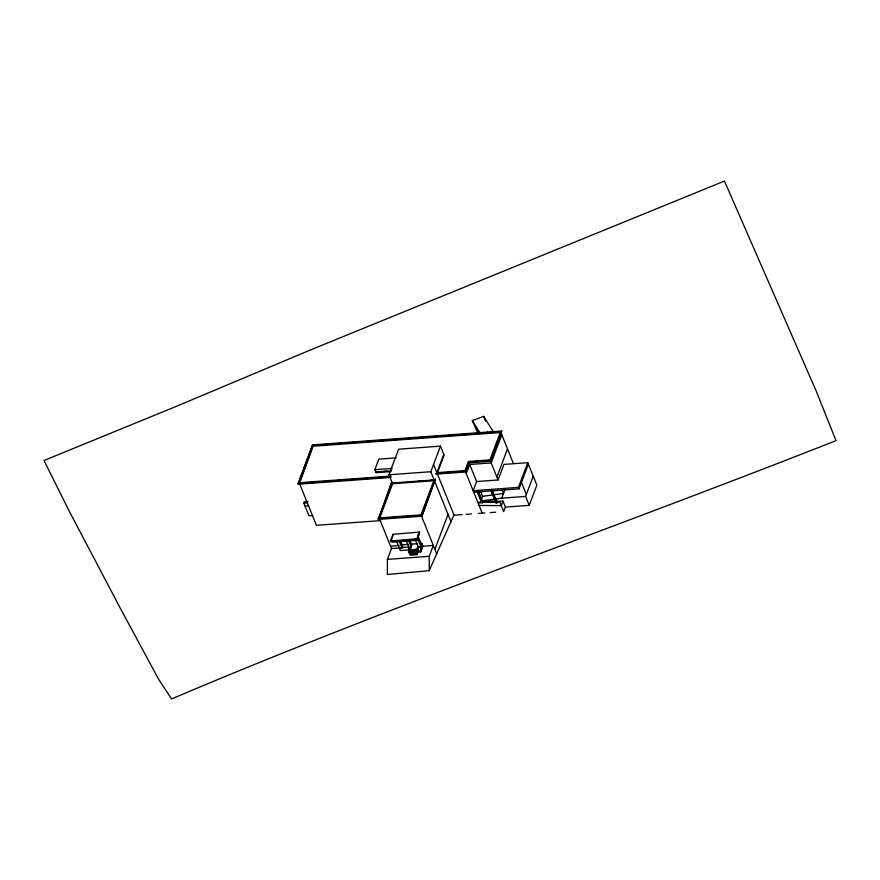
<?xml version="1.0" encoding="UTF-8"?>
<svg xmlns="http://www.w3.org/2000/svg" width="880" height="880" viewBox="0 0 880 880"><rect width="100%" height="100%" fill="white"/><g stroke="black" fill="none" stroke-linecap="round" stroke-linejoin="round"><path stroke-width="1.32" d="M379.445 518.672L391.501 548.515L387.409 559.372L387.365 574.486L429.209 570.658L453.948 514.921M429.209 570.658L429.242 556.314L433.334 545.457L422.95 546.216L420.794 551.936L418.022 552.134L417.065 554.664L410.157 555.17L409.97 549.802L411.752 545.061L409.904 540.474M408.749 552.816L408.914 547.459L406.406 541.266M418.022 552.134L418.187 546.777L415.217 539.44M420.794 551.936L420.684 547.283L421.597 544.852L417.703 535.227M391.006 477.433L298.32 484.22L298.023 483.472L312.576 444.873L501.743 431.024L490.941 461.219L469.447 462.792L466.004 471.944L436.018 474.144M298.32 484.22L312.576 444.873M380.743 520.608L316.393 525.316L299.189 482.746L313.247 445.456L500.577 431.75L513.436 463.595M299.497 483.494L313.247 445.456M312.719 515.515L308.935 515.801L303.82 503.129L304.337 501.765L308.121 501.49M390.709 471.592L376.057 472.67L374.847 469.678L378.818 459.14L396.132 457.875M379.907 517.418L392.601 483.747L388.982 474.782L398.618 449.207L440.462 446.138L444.081 455.103L437.184 473.418L454.08 515.24L462.121 514.646M421.949 516.197L435.303 479.215L421.949 516.197L378.279 519.398L391.633 482.405L392.546 482.339M378.279 519.398L383.449 505.648M384.395 503.151L391.633 482.405M390.489 540.98L392.997 534.314L419.397 532.07L417.098 539.275L390.709 541.552L390.489 540.98L416.889 538.747L419.397 532.07M390.709 541.552L392.81 535.997M402.512 545.732L401.852 547.492L408.727 546.997M399.399 548.152L402.039 547.954L402.699 546.194L400.664 541.156M436.733 553.861L420.981 514.855L434.137 479.941L430.815 471.724L440.462 446.138M500.577 431.75L489.973 459.877L468.479 461.45L465.025 470.613L436.876 472.67L443.784 454.355M421.278 515.603L423.159 510.62M424.105 508.123L434.445 480.689L392.601 483.747M408.771 541.09L411.279 547.283L411.004 547.998L408.639 548.174M391.721 541.002L392.172 542.124L416.889 540.309L419.232 534.116L418.649 532.697L419.617 532.609M417.065 554.664L416.878 549.296L418 546.315M421.41 544.39L421.795 543.367L419.947 543.51M434.896 549.307L448.052 514.382M465.333 471.35L468.776 462.198L476.597 481.536L473.143 490.699L518.441 487.377L527.758 462.671L503.954 464.409L498.091 479.963L476.597 481.536M466.004 471.944L469.15 462.044L490.644 460.471L501.743 431.024M466.257 473.638L469.7 464.475L491.194 462.902L501.798 434.775M490.27 460.625L500.874 432.498L313.544 446.204M479.963 503.228L480.81 500.984L501.787 498.146L525.602 496.408L533.214 476.179M481.25 499.818L482.57 496.32L480.612 491.491M496.914 477.048L507.507 448.921M501.787 498.146L504.9 489.896M480.81 500.984L502.997 501.149L501.314 505.637L479.116 505.472M504.141 510.477L505.406 507.111L502.997 501.149M473.748 492.195L519.046 488.873L528.363 464.156M505.406 507.111L529.221 505.362L536.844 485.144L527.758 462.671M478.049 433.576L472.307 420.629L483.648 416.372L493.812 432.498M482.57 496.32L503.547 493.482L502.095 489.874M319.704 445.115L325.171 444.719M332.002 444.213L337.458 443.817M344.289 443.311L349.756 442.915M356.587 442.42L360.69 442.112M368.885 441.518L372.977 441.221M379.808 440.715L385.275 440.319M392.106 439.813L397.573 439.417M403.029 439.021L409.86 438.515M415.327 438.119L422.158 437.613M427.625 437.217L433.081 436.821M439.912 436.315L445.379 435.919M452.21 435.413L457.677 435.017M464.508 434.511L469.964 434.115M475.431 433.719L482.262 433.213M494.23 432.344L487.729 432.817L487.421 432.069M374.847 469.678L392.161 468.413M375.76 471.922L391.732 470.756M383.878 471.46L386.551 471.262M388.982 474.782L430.815 471.724M299.189 482.746L390.929 476.036M298.023 483.472L390.698 476.685M435.71 473.396L465.696 471.196M306.339 482.999L313.181 482.493M318.659 482.097L324.137 481.69M330.99 481.195L336.457 480.788M343.31 480.293L348.788 479.886M355.63 479.391L359.744 479.083M367.95 478.489L372.064 478.181M378.906 477.686L384.384 477.279M439.857 473.22L445.225 472.824M450.582 472.439L457.281 471.944M434.137 479.941L392.304 482.999L379.137 517.924L420.981 514.855M394.185 482.988L398.189 482.702M407.55 482.009L410.223 481.822M418.242 481.228L422.246 480.942M430.265 480.348L435.611 479.963M303.82 503.129L307.604 502.854M305.019 506.088L308.803 505.813M477.895 502.458L499.939 502.238L503.723 511.599M377.971 518.65L421.652 515.449M386.188 518.177L391.589 517.781M398.332 517.286L403.733 516.89M410.487 516.395L415.877 515.999M466.136 514.349L471.504 513.964M478.203 513.469L484.913 512.974M490.281 512.589L495.66 512.193M401.599 544.852L408.397 544.357M411.081 544.159L417.703 543.675M390.533 546.139L399.19 545.501M391.501 548.515L400.158 547.877M408.914 547.459L411.279 547.283M418.187 546.777L420.948 546.579L417.549 538.142M417.912 547.492L420.684 547.283M409.97 549.802L416.878 549.296M408.507 549.934L400.356 550.528L396.968 542.135M410.267 550.528L417.175 550.033M409.926 551.43L416.834 550.924M408.397 551.947L410.762 551.771M417.67 551.265L420.442 551.056M410.179 552.057L417.087 551.551M409.86 552.926L416.757 552.431M410.157 553.663L417.054 553.168M409.86 554.433L416.768 553.927M387.409 559.372L429.242 556.314M472.307 420.629L480.227 433.18M521.488 482.405L526.339 494.428M525.602 496.408L529.221 505.362M518.441 487.377L519.046 488.873M483.648 416.372L485.573 421.135M487.179 432.729L487.476 433.477M490.644 460.471L490.941 461.219M489.973 459.877L498.091 479.963M475.827 426.195L478.72 433.345M492.063 489.995L497.145 502.59M496.892 503.206L491.799 490.611L490.93 490.644L496.023 503.239M491.227 490.039L496.309 502.634M469.15 462.044L469.447 462.792M478.302 490.974L482.878 502.315M482.625 502.92L478.049 491.59L477.169 491.623L481.756 502.964M477.466 491.018L482.042 502.359M465.025 470.613L482.229 513.172M433.554 464.453L436.876 472.67M434.445 480.689L451 521.664M421.795 543.367L422.95 546.216M416.317 538.89L416.889 540.309M399.069 540.617L402.039 547.954M392.997 534.314L393.228 534.886M310.981 349.734L176.726 406.197L44 460.493L69.52 511.709L120.868 609.312L158.741 679.437L171.556 698.94C390.357 606.012 614.922 527.791 836 440.649L816.387 391.49L724.449 181.06L310.981 349.734"/></g></svg>
